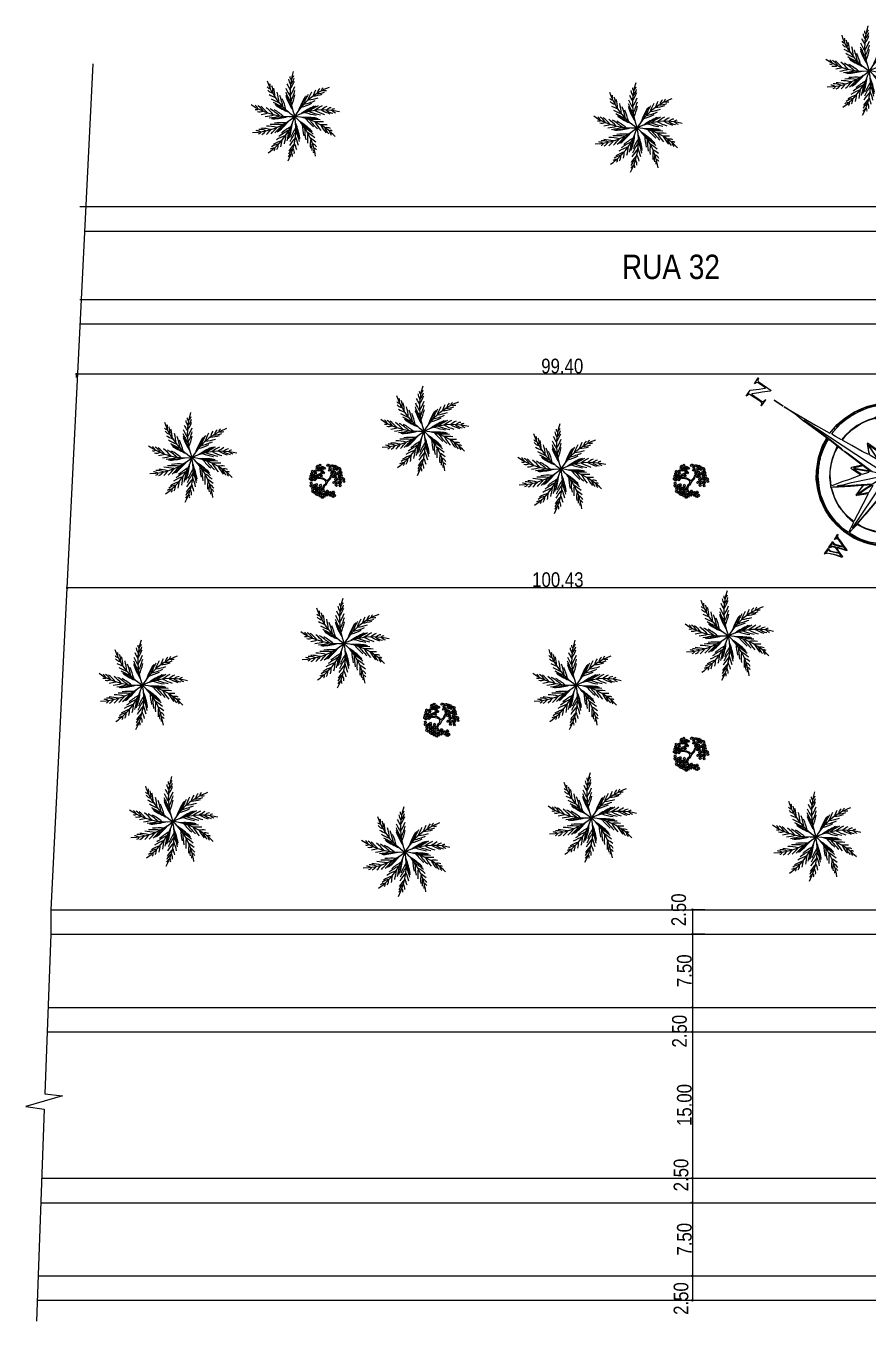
# Model space of a CAD drawing. Extents: x -109 to 1815, y -14679 to 345.
# Drawn here: x -46 to 40.1, y 212 to 344.7 of the extents above; entities that cross this region are included whole.
import ezdxf

# ---------------------------------------------------------------- set-up
doc = ezdxf.new("R2010")
doc.units = 0
doc.header["$MEASUREMENT"] = 0
doc.layers.get('0').update_dxf_attribs({"linetype": 'CONTINUOUS'})
doc.layers.get('DEFPOINTS').update_dxf_attribs({"linetype": 'CONTINUOUS'})
for name, color, linetype in [('7', 7, 'CONTINUOUS'), ('COTA', 1, 'CONTINUOUS'), ('TERRENO', 1, 'CONTINUOUS'), ('TREES', 3, 'CONTINUOUS')]:
    doc.layers.add(name, color=color, linetype=linetype)
doc.styles.add('SIMPLEX', font='techl___.ttf')
doc.dimstyles.new('Copy of 50model', dxfattribs={"dimtxt": 1.5, "dimasz": 0.4, "dimexe": 0.08, "dimexo": 0.2, "dimgap": 0.05, "dimtad": 1, "dimzin": 4, "dimdsep": 46, "dimtxsty": 'SIMPLEX', "dimblk1": 'DOTSMALL', "dimblk2": 'DOTSMALL', "dimsah": 1, "dimcen": 0.2, "dimadec": 0, "dimazin": 0, "dimtfac": 1, "dimtmove": 2, "dimatfit": 3, "dimldrblk": 'DOTSMALL', "dimfxl": 1, "dimtvp": 1, "dimtolj": 1, "dimtzin": 0, "dimlwd": -1, "dimarcsym": 0})

# ---------------------------------------------------------------- blocks, each defined once
blk = doc.blocks.new('_DOTSMALL')
at = {"color": 0, "linetype": 'ByBlock', "ltscale": 0.05, "const_width": 0.5}
blk.add_lwpolyline([(-0.0625, 0, 1), (0.0625, 0, 1)], format="xyb", close=True, dxfattribs=at)
blk = doc.blocks.new('*D115')
at = {"layer": 'COTA', "color": 0, "transparency": 16777216}
blk.add_line((58.6, 287.13), (-41.82, 287.13), dxfattribs=at)
at = {"layer": 'COTA', "color": 0, "lineweight": -2, "transparency": 16777216}
for p, q in [((-41.82, 286.95), (-41.82, 287.05)), ((58.6, 286.43), (58.6, 287.21))]:
    blk.add_line(p, q, dxfattribs=at)
at = {"layer": 'DEFPOINTS', "color": 0, "transparency": 16777216}
for p in [(-41.82, 287.15), (-41.82, 287.13), (58.6, 286.23)]:
    blk.add_point(p, dxfattribs=at)
at = {"layer": 'COTA', "color": 0, "transparency": 16777216, "xscale": 0.4, "yscale": 0.4, "zscale": 0.4, "rotation": 180}
blk.add_blockref('_DOTSMALL', (-41.82, 287.13), dxfattribs=at)
at = {"layer": 'COTA', "color": 0, "transparency": 16777216, "xscale": 0.4, "yscale": 0.4, "zscale": 0.4}
blk.add_blockref('_DOTSMALL', (58.6, 287.13), dxfattribs=at)
at = {"layer": 'COTA', "color": 0, "transparency": 16777216, "insert": (8.39, 287.96), "char_height": 1.5, "attachment_point": 5, "style": 'SIMPLEX'}
blk.add_mtext('\\A1;100.43', dxfattribs=at)
blk = doc.blocks.new('*D116')
at = {"layer": 'COTA', "color": 0, "lineweight": -2, "transparency": 16777216}
for p, q in [((-40.86, 308.67), (-40.86, 309.1)), ((58.55, 309.74), (58.55, 308.94))]:
    blk.add_line(p, q, dxfattribs=at)
at = {"layer": 'COTA', "color": 0, "transparency": 16777216}
blk.add_line((58.55, 309.02), (-40.86, 309.02), dxfattribs=at)
at = {"layer": 'DEFPOINTS', "color": 0, "transparency": 16777216}
for p in [(58.55, 309.94), (-40.86, 309.02), (-40.86, 308.47)]:
    blk.add_point(p, dxfattribs=at)
at = {"layer": 'COTA', "color": 0, "transparency": 16777216, "xscale": 0.4, "yscale": 0.4, "zscale": 0.4, "rotation": 180}
blk.add_blockref('_DOTSMALL', (-40.86, 309.02), dxfattribs=at)
at = {"layer": 'COTA', "color": 0, "transparency": 16777216, "xscale": 0.4, "yscale": 0.4, "zscale": 0.4}
blk.add_blockref('_DOTSMALL', (58.55, 309.02), dxfattribs=at)
at = {"layer": 'COTA', "color": 0, "transparency": 16777216, "insert": (8.84, 309.84), "char_height": 1.5, "attachment_point": 5, "style": 'SIMPLEX'}
blk.add_mtext('\\A1;99.40', dxfattribs=at)
blk = doc.blocks.new('L', base_point=(1.368, 0.591))
for p, q in [((1.275, 0.567), (1.306, 0.592)), ((1.288, 0.517), (1.275, 0.567)), ((1.281, 0.65), (1.312, 0.675)), ((1.294, 0.6), (1.281, 0.65)), ((1.317, 0.508), (1.288, 0.517)), ((1.322, 0.591), (1.294, 0.6)), ((1.306, 0.592), (1.336, 0.538)), ((1.312, 0.675), (1.342, 0.621)), ((1.336, 0.538), (1.317, 0.508)), ((1.342, 0.621), (1.322, 0.591)), ((1.337, 0.489), (1.356, 0.548)), ((1.376, 0.484), (1.337, 0.489)), ((1.356, 0.548), (1.391, 0.554)), ((1.404, 0.527), (1.376, 0.484)), ((1.391, 0.554), (1.404, 0.527))]:
    blk.add_line(p, q)
blk = doc.blocks.new('Arvore13')
for p, q in [((-0.8, 0.3), (-0.96, 0.41)), ((-0.8, 0.41), (-0.95, 0.5)), ((-0.36, 0.35), (-0.8, 0.41)), ((-0.37, 0.23), (-0.8, 0.3)), ((-0.13, 0.11), (-0.37, 0.23)), ((-0.07, 0.19), (-0.36, 0.35)), ((-0.07, -0.04), (-0.13, 0.11)), ((0.03, 0.07), (-0.07, 0.19)), ((0.03, 0.07), (0.32, 0.33)), ((0.12, -0.05), (0.28, 0.13)), ((0.28, 0.13), (0.42, 0.28)), ((0.32, 0.33), (0.41, 0.54)), ((0.41, 0.54), (0.48, 0.66)), ((0.42, 0.28), (0.5, 0.51)), ((0.48, 0.66), (0.57, 0.72)), ((0.5, 0.51), (0.63, 0.67)), ((0.57, 0.72), (0.61, 0.82)), ((0.63, 0.67), (0.78, 0.72)), ((-0.3, -0.39), (-0.42, -0.69)), ((-0.2, -0.45), (-0.31, -0.74)), ((-0.31, -0.74), (-0.24, -0.89)), ((-0.15, -0.3), (-0.3, -0.39)), ((-0.05, -0.38), (-0.2, -0.45)), ((-0.07, -0.04), (-0.15, -0.3)), ((0.12, -0.05), (-0.05, -0.38))]:
    blk.add_line(p, q)
at = {"xscale": 3.048, "yscale": 3.048, "zscale": 3.048}
for p, rotation in [((-0.72, 1.45), 295.0165150851705), ((-0.49, 1.26), 295.0165150851705), ((-0.25, 1.14), 295.0165150851705), ((0.17, 1.45), 190.1248425347958), ((0.58, 1.4), 190.1248425347958), ((0.85, 1.34), 190.1248425347958), ((1.21, 1.15), 190.1248425347958), ((-1.44, 0.37), 347.8021081598379), ((-1.3, 0.88), 347.8021081598379), ((-1.13, 0.41), 347.8021081598379), ((-0.93, 0.96), 295.0165150851705), ((-0.85, 0.46), 295.0165150851705), ((-0.35, 0.69), 295.0165150851705), ((0.35, 0.95), 190.1248425347958), ((0.68, 0.78), 190.1248425347958), ((0.76, 0.27), 190.1248425347958), ((0.8, -0.3), 190.1248425347958), ((1.12, 0.57), 190.1248425347958), ((1.2, -0.32), 190.1248425347958), ((1.25, 0.04), 190.1248425347958), ((1.32, 0.75), 190.1248425347958), ((1.58, 0.11), 190.1248425347958), ((-0.45, -1.4), 66.16076666471405), ((-0.1, -0.9), 66.16076666471405), ((-0.02, -1.19), 66.16076666471405), ((0.5, -1), 66.16076666471405), ((0.62, -1.32), 66.16076666471405)]:
    blk.add_blockref('L', p, dxfattribs=dict(at, rotation=rotation))
for p in [(-1.39, -0.31), (-1.23, -0.88), (-1.05, -0.53), (-0.87, -1.13), (-0.85, -0.45), (-0.67, -1.02), (-0.45, -1.04), (-0.44, -0.54)]:
    blk.add_blockref('L', p, dxfattribs=at)
blk = doc.blocks.new('Tree3')
at = {"layer": 'TREES'}
for centre, radius, start, end in [((-0.14, 4.05), 0.351, 173.7791, 233.0395), ((6.3, 2.5), 6.78, 161.8706, 201.5936), ((-0.84, 4.49), 0.808, 308.4321, 338.3515), ((3.63, 5.72), 6.78, 197.8706, 237.5936), ((-2.5, 3.2), 0.351, 209.7791, 269.0395), ((-2.1, 3.22), 0.835, 218.879, 257.5346), ((-3.32, 3.14), 0.808, 344.4321, 14.3515), ((-3.88, 2.55), 1.64, 353.4391, 21.0127), ((-6.27, 1.81), 4.26, 2.0526, 14.8318), ((6.38, 6.2), 8, 204.5673, 211.2107), ((6.38, 6.86), 8, 206.1883, 211.1386), ((0.2, 3.84), 0.835, 182.879, 221.5346), ((-4.01, 5.15), 4.26, 326.0526, 338.8318), ((-4.86, 4.91), 5.21, 327.5529, 339.111), ((-1.64, 4.35), 1.64, 317.4391, 345.0127), ((5.87, -3.4), 6.78, 110.1725, 149.8955), ((9.34, -0.75), 8, 154.4902, 159.4404), ((3.13, 2.23), 0.835, 131.1808, 169.8364), ((3.09, 2.63), 0.351, 122.081, 181.3414), ((3.01, 3.44), 0.808, 256.734, 286.6534), ((1.12, 9.3), 8, 242.1883, 247.1386), ((1.52, 8.77), 8, 240.5673, 247.2107), ((1.93, 8.31), 8, 238.9483, 247.3077), ((-6.82, 1.11), 5.21, 3.5529, 15.111), ((-8.1, -0.33), 7.02, 10.6755, 20.6307), ((-7.18, -0.77), 6.44, 13.0347, 23.4268), ((6.44, 5.59), 8, 202.9483, 211.3077), ((6.52, 5.17), 8, 201.6825, 211.4019), ((6.59, 4.87), 8, 200.5186, 211.4981), ((-6.75, 4.5), 7.02, 334.6755, 344.6307), ((-6.26, 3.6), 6.44, 337.0347, 347.4268), ((7.91, -2.15), 8, 148.8205, 159.8), ((8.1, -1.91), 8, 149.9844, 159.7037), ((-1.06, 7.14), 6.44, 285.3366, 295.7287), ((8.38, -1.6), 8, 151.2501, 159.6096), ((-0.65, 8.08), 7.02, 282.9774, 292.9325), ((8.82, -1.16), 8, 152.8691, 159.5126), ((0.84, 6.86), 5.21, 275.8548, 287.4128), ((1.56, 6.34), 4.26, 274.3545, 287.1337), ((2.39, 3.98), 1.64, 265.741, 293.3146), ((-0.55, 6.76), 6.78, 234.9681, 274.6912), ((-4.42, 5.14), 6.78, 270.9681, 310.6912), ((-3.92, 1.04), 0.351, 246.8767, 306.1371), ((-4.54, 0.5), 0.808, 21.5297, 51.4491), ((-3.62, 1.3), 0.835, 255.9765, 294.6321), ((-4.64, -0.31), 1.64, 30.5366, 58.1102), ((-6.1, -2.34), 4.26, 39.1502, 51.9294), ((-4.71, 8.1), 8, 279.2858, 284.2361), ((-4.08, 7.91), 8, 277.6648, 284.3082), ((-6.11, -3.23), 5.21, 40.6505, 52.2085), ((-6.51, 1.9), 6.78, 304.0339, 343.7569), ((-3.47, 7.79), 8, 276.0458, 284.4052), ((-6.27, -5.15), 7.02, 47.7731, 57.7282), ((-5.26, -4.94), 6.44, 50.1322, 60.5244), ((2.23, 8.02), 8, 237.6825, 247.4019), ((2.47, 7.81), 8, 236.5186, 247.4981), ((-6.65, -1.33), 6.78, 331.6319, 11.355), ((2.91, -6.12), 6.78, 75.6722, 115.3952), ((-0.78, -6.73), 6.78, 43.6319, 83.355), ((-4.59, -4.99), 6.78, 7.6319, 47.355), ((5.3, -6.25), 8, 114.3202, 125.2997), ((5.6, -6.16), 8, 115.4841, 125.2035), ((3.18, 6.49), 6.44, 250.8363, 261.2284), ((6, -6.06), 8, 116.7498, 125.1093), ((4.04, 7.03), 7.02, 248.4771, 258.4323), ((6.61, -5.96), 8, 118.3688, 125.0123), ((4.57, 5.18), 5.21, 241.3545, 252.9126), ((7.27, -5.91), 8, 119.9899, 124.9402), ((4.88, 4.34), 4.26, 239.8542, 252.6334), ((4.23, 1.93), 1.64, 231.2407, 258.8143), ((3.84, 0.06), 0.835, 96.6805, 135.3361), ((4.04, 0.41), 0.351, 87.5807, 146.8411), ((4.43, 1.14), 0.808, 222.2337, 252.1531), ((-3.56, -5.47), 4.26, 75.1502, 87.9294), ((-3.05, -6.2), 5.21, 76.6505, 88.2085), ((-2.04, -7.85), 7.02, 83.7731, 93.7282), ((-7.95, 4), 8, 313.6648, 320.3082), ((-3.06, 7.74), 8, 274.7801, 284.4994), ((-2.74, 7.72), 8, 273.6161, 284.5957), ((-1.35, -7.09), 6.44, 86.1322, 96.5244), ((-7.39, 4.26), 8, 312.0458, 320.4052), ((-7.02, 4.47), 8, 310.7801, 320.4994), ((-6.76, 4.63), 8, 309.6161, 320.5957), ((2.74, -6.68), 6.44, 119.198, 129.5901), ((-8.32, -0.09), 8, 343.8458, 353.5652), ((-8.19, 0.2), 8, 342.6819, 353.6614), ((5.52, -4.65), 6.44, 146.796, 157.1882), ((-7.35, -3.62), 8, 10.2799, 21.2595), ((-7.33, -3.93), 8, 11.4439, 21.1632), ((-3.82, -7.25), 8, 46.2799, 57.2595), ((1.17, -8.11), 8, 82.2799, 93.2595), ((-3.62, -7.49), 8, 47.4439, 57.1632), ((7.2, -0.52), 6.44, 182.796, 193.1882), ((-3.38, -7.83), 8, 48.7096, 57.069), ((8.03, -1.12), 7.02, 180.4368, 190.392), ((1.47, -8.19), 8, 83.4439, 93.1632), ((6.13, 3.81), 6.44, 218.796, 229.1882), ((1.87, -8.32), 8, 84.7096, 93.069), ((7.16, 3.82), 7.02, 216.4368, 226.392), ((2.44, -8.56), 8, 86.3286, 92.972), ((6.62, 1.96), 5.21, 209.3143, 220.8723), ((3.03, -8.86), 8, 87.9496, 92.8999), ((6.44, 1.09), 4.26, 207.814, 220.5932), ((4.61, -0.61), 1.64, 199.2004, 226.774), ((3.29, -1.99), 0.835, 64.6403, 103.2959), ((-3.97, -2.26), 0.808, 57.5297, 87.4491), ((-3.78, -1.46), 0.351, 282.8767, 342.1371), ((-3.57, -2.97), 1.64, 66.5366, 94.1102), ((-3.69, -1.07), 0.835, 291.9765, 330.6321), ((-8.57, 3.78), 8, 315.2858, 320.2361), ((0, -6.53), 4.26, 108.2159, 120.9952), ((0.83, -6.86), 5.21, 109.7162, 121.2743), ((2.57, -7.69), 7.02, 116.8388, 126.794), ((-9.24, -1.51), 8, 348.3516, 353.3019), ((-8.84, -0.98), 8, 346.7306, 353.374), ((-8.52, -0.46), 8, 345.1116, 353.471), ((3.91, -5.69), 5.21, 137.3143, 148.8723), ((5.84, -5.63), 7.02, 144.4368, 154.392), ((-7.38, -4.97), 8, 14.3286, 20.972), ((-7.33, -4.35), 8, 12.7096, 21.069), ((6.51, -2.31), 5.21, 173.3143, 184.8723), ((-3.05, -8.36), 8, 50.3286, 56.972), ((5.85, -2.9), 4.26, 171.814, 184.5932), ((-2.76, -8.95), 8, 51.9496, 56.8999), ((3.64, -1.79), 0.351, 55.5404, 114.8009), ((4.36, -1.39), 0.808, 190.1934, 220.1128), ((-2.09, -4.06), 0.808, 90.5954, 120.5148), ((-1.37, -4.44), 1.64, 99.6024, 127.176), ((-2.37, -3.29), 0.351, 315.9424, 15.2029), ((-2.51, -2.91), 0.835, 325.0423, 3.6979), ((0.03, -4.57), 0.808, 118.1934, 148.1128), ((0.84, -4.57), 1.64, 127.2004, 154.774), ((3.03, -5.78), 4.26, 135.814, 148.5932), ((-0.58, -4.02), 0.351, 343.5404, 42.8009), ((-0.87, -3.74), 0.835, 352.6403, 31.2959), ((-7.49, -5.62), 8, 15.9496, 20.8999), ((3.37, -3.2), 1.64, 163.2004, 190.774), ((1.49, -3.54), 0.835, 28.6403, 67.2959), ((2.71, -3.68), 0.808, 154.1934, 184.1128), ((1.89, -3.59), 0.351, 19.5404, 78.8009)]:
    blk.add_arc(centre, radius, start, end, dxfattribs=at)
blk = doc.blocks.new('norte15')
at = {"layer": '7', "linetype": 'Continuous'}
for points in [[(-0.71, 48.99), (-3.25, 49.16), (-2.49, 49.32), (-2.08, 49.77), (-2.13, 54.73), (-3.25, 55.26), (-0.76, 55.19), (1.22, 52.82), (2.03, 51.93), (2.62, 51.25), (2.79, 51.68), (2.79, 54.35), (2.64, 54.78), (1.8, 55.13), (4.22, 55.24), (4.22, 55.06), (3.45, 54.91), (3.17, 54.6), (3.07, 49.19), (2.72, 49.34), (0.89, 51.5), (0.08, 52.31), (-1.45, 54.04), (-1.7, 54.04), (-1.75, 49.52), (-1.09, 49.19), (-0.51, 49.09), (-0.71, 48.99)], [(0.78, 42.85), (0.83, 46.58), (0.78, 42.85)], [(0.07, -24.21), (-2.98, -23.95), (-7.17, -22.86), (-8.95, -22.1), (-9.25, -22.05), (-11.49, -20.91), (-14.03, -19.25), (-16.24, -17.35), (-18.15, -15.31), (-19.87, -12.95), (-21.42, -10.21), (-22.44, -7.72), (-22.95, -6.14), (-23.46, -3.65), (-23.71, -1.75), (-23.71, 1.99), (-23.2, 5.42), (-22.69, 7.27), (-22.31, 8.34), (-21.93, 9.43), (-21.55, 10.12), (-20.99, 11.47), (-18.96, 14.69), (-16.67, 17.31), (-13.88, 19.72), (-11.51, 21.25), (-7.3, 23.18), (-3.1, 24.2), (-0.31, 24.45), (-0.16, 24.55), (0.3, 32.61), (0.35, 34.39), (0.73, 38.07), (0.83, 42.39), (1.37, 30.07), (1.85, 24.45), (5.66, 23.94), (8.91, 23.05), (12.34, 21.53), (14.81, 19.98), (16.59, 18.61), (18.32, 17.06), (18.11, 16.95), (17.43, 17.72), (16.46, 18.48), (15.83, 18.99), (15.65, 18.96), (16.84, 17.84), (18.54, 16.29), (18.49, 16.85), (19.43, 15.84), (20.2, 14.82), (20.88, 13.93), (21.11, 13.8), (21.21, 13.42), (21.57, 12.99), (22.33, 11.52), (22.59, 11.14), (23.35, 9.61), (23.86, 8.47), (24.74, 5.04), (25.13, 3.34), (25.33, 0.16), (25.13, -3.02), (24.62, -5.81), (24.24, -6.96), (23.73, -8.43), (22.59, -11.15), (20.7, -14.07), (20.12, -14.91), (18.01, -17.25), (16.39, -18.64), (15.78, -19.18), (13.74, -20.57), (12.78, -21.08), (11.96, -21.54), (11.51, -21.72), (11, -22.05), (9.42, -22.68), (6.63, -23.5), (3.58, -24.08), (0.07, -24.21)], [(0.53, 0.85), (-0.46, 3.21), (-0.92, 4.15), (-1.3, 5.17), (-0.66, 15.84), (-0.69, 16.98), (-1.22, 9.31), (-1.32, 9.23), (-3.99, 11.87), (-4.25, 11.9), (-4.3, 7.88), (-4.5, 7.88), (-8.06, 10.45), (-9.63, 11.75), (-12.38, 13.63), (-12.91, 14.06), (-12.91, 14.31), (-10.35, 16.4), (-9.84, 16.75), (-9.38, 16.95), (-9.07, 17.16), (-6.46, 18.35), (-5.26, 18.81), (-2.77, 19.44), (-0.56, 19.57), (-0.54, 18.84), (-0.69, 17.23), (-0.46, 18.25), (-0.03, 23.15), (0.53, 34.21), (0.71, 34.21), (0.61, 7.96), (0.73, 1.86), (0.53, 0.85)], [(-23.56, 0.59), (-23.28, 4.1), (-22.26, 8.16), (-21.63, 9.56), (-20.61, 11.72), (-18.17, 15.4), (-17.49, 16.17), (-16.21, 17.49), (-14.69, 18.84), (-12.68, 20.33), (-11.67, 20.89), (-11.03, 21.27), (-9.96, 21.78), (-9.58, 21.99), (-9.13, 22.16), (-7.8, 22.75), (-6.84, 23.05), (-6.28, 23.26), (-3.54, 23.89), (-1.5, 24.15), (-0.23, 24.12), (-0.31, 24.02), (-4.17, 23.51), (-7.68, 22.49), (-10.73, 21.1), (-12.89, 19.83), (-15.61, 17.69), (-18.1, 15.05), (-20.15, 12.03), (-21.5, 9.36), (-21.81, 8.42), (-22.26, 7.2), (-22.95, 4.4), (-23.36, 0.64), (-23.56, 0.59)], [(-23.05, 0.54), (-23.02, 2.83), (-22.64, 4.73), (-22.52, 5.67), (-21.5, 8.85), (-20.61, 10.7), (-19.98, 11.98), (-17.56, 15.4), (-15.96, 17.11), (-12.81, 19.7), (-9.76, 21.4), (-8.82, 21.78), (-8.24, 22.11), (-7.22, 22.42), (-6.79, 22.62), (-3.99, 23.31), (-1.45, 23.69), (-0.26, 23.66), (-0.21, 22.52), (-0.46, 19.98), (-4.81, 19.11), (-6.41, 18.61), (-8.19, 17.84), (-10.78, 16.32), (-13.06, 14.41), (-13.39, 14.31), (-13.42, 14.13), (-14.64, 12.66), (-16.21, 10.5), (-17.61, 7.96), (-17.99, 6.82), (-18.5, 5.11), (-18.83, 4.02), (-19.29, 1.02), (-23.05, 0.54)], [(23.83, 0.31), (20.91, 0.64), (20.68, 1.23), (20.55, 3.01), (19.54, 6.94), (18.27, 9.61), (17.2, 11.34), (15.83, 13.12), (15.11, 13.8), (15.06, 14.19), (14.43, 14.49), (14.12, 14.85), (12.9, 15.76), (11.25, 16.95), (9.09, 18.1), (6.3, 19.11), (4.09, 19.62), (2.13, 19.9), (1.88, 22.19), (1.93, 23.74), (2.94, 23.76), (6.55, 23.13), (8.71, 22.49), (9.47, 22.16), (10.36, 21.78), (13.03, 20.39), (15.83, 18.56), (17.35, 17.26), (18.57, 16.01), (19.87, 14.44), (21.57, 11.85), (22.92, 9.18), (23.3, 8.04), (23.68, 7.07), (24.06, 5.5), (24.44, 3.72), (24.57, 0.59), (24.47, 0.31), (23.83, 0.31)], [(3.71, 23.89), (3.96, 23.92), (4.14, 23.89), (3.71, 23.89)], [(6.3, 23.38), (4.65, 23.79), (5.03, 23.82), (6.68, 23.43), (6.3, 23.38)], [(11.2, 21.6), (9.93, 22.24), (6.93, 23.28), (7.26, 23.31), (9.8, 22.49), (11.51, 21.71), (11.2, 21.6)], [(5.87, 7.71), (5.99, 11.9), (5.66, 11.82), (3.2, 9.46), (2.92, 9.43), (2.64, 11.85), (2.38, 15.84), (2.13, 19.39), (2.23, 19.57), (4.21, 19.44), (5.99, 18.99), (7.19, 18.68), (7.95, 18.35), (10.19, 17.41), (11.51, 16.62), (12.22, 16.14), (13.29, 15.35), (14.56, 14.21), (14.58, 13.88), (12.47, 12.2), (8.91, 9.79), (6.81, 8.19), (6.25, 7.81), (5.87, 7.71)], [(11.76, 21.35), (11.51, 21.48), (11.76, 21.6), (11.96, 21.4), (11.76, 21.35)], [(12.27, 21.1), (12.01, 21.25), (12.27, 21.35), (12.47, 21.2), (12.27, 21.1)], [(13.16, 20.59), (13.01, 20.66), (13.03, 20.87), (13.29, 20.74), (13.16, 20.59)], [(14.25, 19.95), (13.36, 20.51), (13.62, 20.59), (14.33, 20.11), (14.25, 19.95)], [(15.06, 19.32), (14.38, 19.85), (14.56, 19.95), (15.32, 19.42), (15.06, 19.32)], [(-18.98, 1.05), (-18.71, 3.97), (-18.58, 4.1), (-18.25, 5.75), (-17.05, 8.72), (-15.78, 10.88), (-14, 13.24), (-13.45, 13.78), (-13.27, 13.78), (-12.94, 13.47), (-11.9, 11.98), (-9.48, 8.67), (-7.02, 5.5), (-7.04, 5.27), (-11.03, 5.42), (-11.03, 5.11), (-10.85, 5.06), (-8.24, 2.27), (-8.31, 2.17), (-16.24, 1.4), (-18.98, 1.05)], [(2.1, 0.29), (2.13, 0.46), (2.61, 0.77), (3.88, 1.28), (5.03, 1.71), (5.87, 2.17), (8.79, 1.91), (10.11, 1.71), (12.9, 1.4), (15.19, 1.07), (17.6, 0.82), (18.49, 0.87), (13.54, 1.53), (9.91, 1.94), (9.88, 2.12), (11.66, 3.89), (12.93, 4.99), (12.98, 5.17), (8.51, 5.17), (8.48, 5.37), (9.63, 6.69), (12.07, 9.94), (12.5, 10.45), (13.51, 11.72), (14.45, 13.12), (14.78, 13.63), (15.06, 13.65), (15.65, 13.09), (17.12, 11.21), (18.72, 8.42), (19.41, 6.69), (19.92, 5.11), (20.37, 3.08), (20.5, 0.92), (20.4, 0.77), (18.88, 0.74), (20.65, 0.44), (5.53, 0.31), (3.88, 0.39), (2.1, 0.29)], [(19.76, 14.87), (19.51, 15.15), (19.59, 15.25), (19.84, 15.13), (19.87, 14.9), (19.76, 14.87)], [(21.29, 12.64), (20.88, 13.37), (21.14, 13.3), (21.44, 12.66), (21.29, 12.64)], [(-0.44, 0.77), (-4.76, 2.73), (-8.16, 7.27), (-10.75, 10.63), (-11.9, 12.36), (-11.69, 12.36), (-10.45, 11.01), (-8.24, 9), (-3.87, 4.58), (-2.01, 2.85), (0.02, 0.87), (-0.05, 0.77), (-0.44, 0.77)], [(-2.21, 6.13), (-3.03, 6.77), (-4.02, 7.58), (-4.04, 10.96), (-3.74, 10.78), (-1.93, 6.39), (-1.96, 6.11), (-2.21, 6.13)], [(-1.58, 5.8), (-2.11, 7.07), (-3.46, 10.32), (-3.66, 11.14), (-3.41, 11.06), (-1.27, 8.93), (-1.35, 6.31), (-1.43, 5.93), (-1.58, 5.8)], [(1.29, 0.79), (1.37, 1.23), (2, 2.57), (2.13, 3.08), (2.33, 3.34), (2.89, 4.86), (3.1, 5.17), (3.15, 5.37), (8.15, 8.95), (8.46, 9.28), (11.2, 11.11), (12.78, 12.25), (13.03, 12.23), (10.36, 9.71), (8.43, 7.71), (3.22, 2.62), (1.88, 1.18), (1.29, 0.79)], [(3.12, 6.05), (3.02, 8.93), (3.86, 9.87), (5.15, 11.09), (5.41, 11.09), (4.37, 8.6), (3.32, 6.11), (3.12, 6.05)], [(3.5, 5.93), (3.53, 6.26), (5.05, 9.74), (5.61, 11.09), (5.79, 11.14), (5.64, 7.45), (3.71, 5.98), (3.5, 5.93)], [(22.31, 10.83), (22.08, 11.26), (22.1, 11.52), (22.41, 11.09), (22.41, 10.83), (22.31, 10.83)], [(22.89, 9.71), (22.76, 10.07), (22.94, 10.07), (22.89, 9.71)], [(23.4, 8.49), (23.27, 8.75), (23.4, 8.9), (23.45, 8.67), (23.4, 8.49)], [(-5.31, 2.98), (-7.86, 4.12), (-10.35, 5.04), (-10.35, 5.24), (-8.49, 5.22), (-6.71, 5.01), (-5.26, 3.21), (-5.31, 2.98)], [(-7.86, 2.22), (-9.33, 3.69), (-10.22, 4.68), (-9.76, 4.71), (-9.07, 4.38), (-8.11, 4.07), (-6.41, 3.31), (-5.44, 2.85), (-5.01, 2.57), (-5.14, 2.42), (-7.86, 2.22)], [(6.63, 2.7), (6.96, 3.46), (8.18, 4.86), (9.93, 4.96), (11.63, 4.81), (11.51, 4.63), (6.63, 2.7)], [(8.84, 2.04), (6.81, 2.29), (6.88, 2.55), (7.69, 2.93), (8.71, 3.31), (11.46, 4.38), (12.09, 4.61), (11.99, 4.35), (9.5, 2.07), (8.84, 2.04)], [(23.7, 7.33), (23.47, 8.29), (23.55, 8.34), (23.91, 7.38), (23.7, 7.33)], [(24.16, 5.88), (23.96, 6.77), (24.16, 6.74), (24.31, 5.93), (24.16, 5.88)], [(24.59, 4), (24.34, 5.37), (24.54, 5.37), (24.69, 4.61), (24.64, 4.07), (24.59, 4)], [(-31.37, -2.3), (-31.98, -0.06), (-32.82, 2.25), (-32.64, 2.3), (-32.03, 0.7), (-31.4, -1.56), (-31.25, -1.81), (-30.89, -1.18), (-30.89, -0.7), (-31.91, 2.3), (-31.98, 3.06), (-32.14, 3.17), (-32.97, 3.11), (-32.97, 2.61), (-33.41, 3.17), (-33.66, 3.19), (-33.66, 3.37), (-31.5, 3.37), (-31.73, 2.81), (-31.65, 2.1), (-30.71, -0.19), (-30.46, -0.11), (-29.82, 1.34), (-30.13, 2.3), (-30.46, 2.73), (-31.12, 3.19), (-31.17, 3.37), (-28.63, 3.37), (-28.93, 2.81), (-28.86, 1.92), (-28.12, -0.19), (-27.84, -0.11), (-27.03, 1.97), (-26.95, 2.61), (-27.69, 3.32), (-25.66, 3.37), (-25.66, 3.19), (-26.29, 2.91), (-26.83, 2.05), (-27.21, 0.83), (-27.84, -0.62), (-28.3, -1.99), (-28.63, -2.37), (-28.86, -1.36), (-29.06, -0.98), (-29.44, 0.52), (-29.57, 0.78), (-29.77, 0.8), (-30.38, -0.32), (-31.17, -2.3), (-31.37, -2.3)], [(-28.63, -1.61), (-28.86, -0.92), (-29.24, 0.45), (-30, 2.35), (-30.36, 2.86), (-30.41, 3.19), (-29.21, 3.11), (-29.24, 2.23), (-28.93, 1.41), (-28.68, 0.65), (-28.17, -0.57), (-28.17, -1.05), (-28.45, -1.64), (-28.63, -1.61)], [(-26.8, 2.78), (-26.93, 3.06), (-26.42, 3.01), (-26.6, 2.78), (-26.8, 2.78)], [(-19.92, -12.44), (-20.92, -10.72), (-22.26, -7.67), (-22.64, -6.27), (-23.28, -3.6), (-23.53, -1.31), (-23.56, 0.16), (-23.3, 0.16), (-23.28, -1.36), (-22.82, -4.41), (-22.14, -7.34), (-21.81, -7.97), (-21.68, -8.56), (-20.66, -10.59), (-20.03, -11.78), (-19.77, -12.42), (-19.92, -12.44)], [(-0.87, -23.5), (-3.23, -23.24), (-7.09, -22.23), (-8.44, -21.72), (-12.12, -19.81), (-14.72, -17.81), (-16.7, -16), (-18.4, -13.94), (-18.93, -13.26), (-20.23, -11.22), (-21.12, -9.19), (-22.01, -7.08), (-22.69, -4.36), (-23.02, -2.33), (-23.08, 0.16), (-22.03, 0.13), (-20.26, -0.2), (-19.24, -0.4), (-18.88, -3.47), (-17.99, -6.57), (-16.6, -9.75), (-15, -12.04), (-13.55, -13.69), (-13.39, -14.04), (-13.06, -14.12), (-10.98, -15.87), (-8.36, -17.47), (-7.09, -18.03), (-4.93, -18.87), (-2.77, -19.38), (0.02, -19.69), (0.3, -21.06), (0.4, -23.5), (-0.87, -23.5)], [(-5.06, -1.9), (-10.9, -1.26), (-20.94, 0.08), (-20.94, 0.29), (-17.84, 0.26), (-6.15, 0.13), (-3.48, 0.19), (0.02, -0.02), (-0.18, -0.2), (-4.5, -1.9), (-5.06, -1.9)], [(0.83, -23.5), (1.11, -20.04), (1.29, -19.74), (3.88, -19.51), (6.63, -18.87), (7.14, -18.67), (8.2, -18.29), (10.44, -17.27), (12.47, -16), (14.76, -14.1), (15.04, -14.02), (15.09, -13.69), (16.61, -12.04), (18.52, -9.11), (20.04, -5.25), (20.43, -3.27), (20.55, -3.09), (20.81, -0.48), (24.54, 0.01), (24.44, -3.27), (23.93, -6.01), (22.92, -8.94), (22.41, -10), (22.03, -10.77), (21.14, -12.42), (19.15, -15.16), (17.2, -17.2), (13.44, -20.04), (9.93, -21.79), (8.53, -22.3), (4.21, -23.37), (0.83, -23.5)], [(3.63, -23.88), (3.32, -23.73), (6.68, -23.07), (7.26, -22.86), (8.33, -22.56), (9.22, -22.23), (9.85, -22.05), (12.14, -20.96), (12.78, -20.57), (15.06, -19.08), (16.08, -18.31), (17.05, -17.53), (18.82, -15.7), (19.49, -15.04), (19.54, -14.83), (19.99, -14.4), (20.96, -12.93), (22.03, -11.35), (22.84, -9.62), (23.22, -8.61), (23.47, -7.84), (23.8, -7.08), (23.98, -6.19), (24.11, -6.07), (24.62, -3.47), (24.92, 0.03), (25.1, 0.03), (24.95, -2.97), (24.62, -4.87), (23.8, -7.67), (23.35, -8.86), (23.17, -9.5), (22.15, -11.53), (21.82, -11.91), (21.19, -13.13), (20.37, -14.32), (19.31, -15.54), (17.12, -17.83), (14.38, -19.94), (12.98, -20.83), (10.31, -22.1), (7.44, -23.12), (3.63, -23.88)], [(24.85, 1.74), (24.72, 3.84), (24.95, 3.13), (25, 1.86), (24.85, 1.74)], [(24.92, 0.34), (24.97, 1.48), (25.08, 0.41), (24.92, 0.34)], [(33.97, -2.11), (28.73, -1.96), (28.71, -1.75), (29.34, -1.65), (29.47, -1.5), (29.55, 2.67), (29.27, 3.02), (28.71, 3.05), (28.76, 3.28), (33.92, 3.2), (33.99, 3.1), (33.79, 1.58), (33.59, 1.58), (33.49, 1.91), (33.03, 2.49), (32.01, 3.02), (30.92, 3.05), (30.82, 0.81), (30.97, 0.69), (31.81, 1.04), (32.01, 1.37), (32.19, 1.4), (32.14, -0.23), (31.94, -0.18), (31.68, 0.15), (31.25, 0.41), (30.87, 0.43), (30.82, -1.75), (32.52, -1.78), (33.21, -1.4), (33.72, -0.71), (34.07, 0), (34.3, 0.05), (34.33, -1.7), (34.22, -2.11), (33.97, -2.11)], [(29.85, -1.78), (29.8, 2.97), (30.49, 3.05), (30.41, -1.73), (29.85, -1.78)], [(33.46, 2.31), (32.9, 2.92), (32.95, 3.02), (33.54, 3.02), (33.56, 2.34), (33.46, 2.31)], [(-13.45, -13.46), (-15.17, -11.53), (-16.21, -9.95), (-17.23, -8.05), (-17.82, -6.65), (-18.71, -3.6), (-18.96, -1.7), (-18.98, -0.35), (-15.43, -0.76), (-14.28, -0.96), (-12.63, -1.21), (-8.69, -1.64), (-8.54, -1.75), (-8.54, -1.95), (-11.26, -4.62), (-11.34, -4.87), (-7.09, -4.87), (-9.35, -8.1), (-12.66, -12.67), (-13.17, -13.43), (-13.45, -13.46)], [(-10.98, -11.86), (-10.96, -11.66), (-9.43, -10.21), (-8.26, -8.99), (-7.14, -7.92), (-6.48, -7.21), (-5.42, -6.19), (-3.08, -3.86), (-1.48, -2.38), (-0.89, -1.75), (-0.46, -1.36), (0.07, -0.7), (0.33, -0.68), (0.05, -1.57), (-0.46, -2.76), (-1.35, -4.62), (-1.48, -5.13), (-5.01, -7.69), (-7.98, -9.72), (-10.73, -11.76), (-10.98, -11.86)], [(-10.65, -4.49), (-10.62, -4.24), (-8.67, -2.33), (-8.19, -1.87), (-5.9, -2.03), (-5.39, -2.18), (-9.25, -3.93), (-10.65, -4.49)], [(-10.14, -4.67), (-10.09, -4.44), (-9.25, -4.13), (-9.07, -3.93), (-7.42, -3.37), (-6.53, -2.91), (-5.19, -2.46), (-5.29, -2.76), (-6.66, -4.49), (-10.14, -4.67)], [(0.78, -20.75), (0.83, -0.98), (1.09, -1.03), (1.57, -2), (1.95, -3.14), (2.87, -4.8), (2.97, -4.87), (2.59, -8.56), (1.95, -12.29), (1.44, -16.43), (1.06, -19.41), (0.78, -20.75)], [(13.16, -11.94), (10.87, -9.65), (9.75, -8.61), (8.94, -7.72), (8.48, -7.34), (7.85, -6.57), (6.98, -5.76), (6.12, -4.82), (5.1, -3.78), (2.74, -1.59), (1.95, -0.55), (2.18, -0.5), (3.45, -1.01), (6.12, -2.15), (11.53, -9.37), (13.31, -11.91), (13.16, -11.94)], [(10.11, -4.82), (8.15, -4.69), (6.7, -2.71), (6.68, -2.51), (7.44, -2.66), (8.97, -3.37), (10.44, -3.93), (11.07, -4.26), (12.09, -4.72), (12.01, -4.82), (10.11, -4.82)], [(11.96, -4.44), (6.98, -2.33), (6.93, -2.13), (8.58, -1.9), (9.73, -1.92), (11.38, -3.63), (12.09, -4.34), (11.96, -4.44)], [(14.81, -13.59), (14.3, -13.05), (12.68, -10.59), (12.29, -10.26), (10.34, -7.54), (8.48, -5.18), (8.46, -4.92), (12.73, -5.02), (12.78, -4.92), (10.01, -2), (9.98, -1.75), (14.63, -1.21), (15.78, -1.01), (18.82, -0.7), (20.48, -0.5), (20.37, -2.97), (19.61, -6.14), (18.9, -7.97), (17.12, -11.1), (16.23, -12.16), (15.01, -13.59), (14.81, -13.59)], [(33.21, -1.83), (33.23, -1.63), (33.82, -0.86), (34.05, -0.84), (33.97, -1.78), (33.21, -1.83)], [(-0.74, -19.43), (-0.99, -19.41), (-1.15, -19.15), (-1.25, -19.3), (-2.26, -19.25), (-5.06, -18.62), (-8.82, -17.02), (-9.89, -16.36), (-12.12, -14.81), (-12.89, -14.07), (-12.91, -13.69), (-8.06, -10), (-5.31, -8.12), (-4.76, -7.64), (-4.55, -7.49), (-4.25, -7.51), (-4.25, -11.48), (-3.92, -11.38), (-1.71, -9.04), (-1.2, -8.73), (-0.54, -14.53), (-0.03, -19.36), (-0.74, -19.43)], [(-4.04, -10.59), (-3.97, -7.16), (-2.52, -6.17), (-2.21, -5.91), (-1.96, -5.89), (-2.11, -6.45), (-3.76, -10.39), (-4.04, -10.59)], [(-3.54, -10.59), (-3.46, -9.95), (-2.06, -6.9), (-1.71, -5.99), (-1.5, -5.99), (-1.22, -8.43), (-2.44, -9.57), (-2.95, -10.21), (-3.54, -10.59)], [(1.8, -19.51), (1.29, -19.48), (1.7, -15.85), (2, -14.02), (2.13, -12.11), (2.26, -11.91), (2.38, -10.13), (2.64, -8.86), (2.94, -8.84), (4.01, -9.98), (5.41, -11.38), (5.79, -11.55), (5.89, -11.4), (5.79, -7.46), (6.12, -7.49), (8.2, -9.04), (10.62, -10.87), (11.84, -11.71), (14.63, -13.66), (14.66, -13.94), (12.8, -15.54), (11.35, -16.56), (8.46, -18.03), (7.06, -18.54), (3.76, -19.3), (1.8, -19.51)], [(5.1, -10.77), (2.84, -8.43), (2.89, -6.65), (3.12, -5.76), (3.6, -6.57), (4.49, -8.81), (5.18, -10.33), (5.26, -10.77), (5.1, -10.77)], [(5.53, -10.49), (5.18, -9.95), (4.49, -8.23), (4.16, -7.59), (3.78, -6.52), (3.45, -5.68), (3.71, -5.71), (5.56, -7.16), (5.64, -10.46), (5.53, -10.49)], [(-18.53, -14.48), (-19.19, -13.64), (-19.77, -12.75), (-19.72, -12.55), (-18.45, -14.2), (-18.53, -14.48)], [(-17.89, -15.24), (-18.1, -14.96), (-17.97, -14.86), (-17.71, -15.11), (-17.89, -15.24)], [(-16.75, -16.51), (-17.71, -15.49), (-17.46, -15.39), (-16.7, -16.28), (-16.75, -16.51)], [(-15.43, -17.78), (-16.49, -16.76), (-16.32, -16.71), (-15.3, -17.68), (-15.43, -17.78)], [(-13.52, -19.3), (-13.7, -19.15), (-13.37, -19.23), (-13.52, -19.3)], [(-12.51, -20.07), (-13.19, -19.56), (-13.06, -19.43), (-12.3, -19.89), (-12.38, -20.07), (-12.51, -20.07)], [(-11.87, -20.45), (-12.25, -20.19), (-12.05, -20.07), (-11.62, -20.27), (-11.82, -20.5), (-11.87, -20.45)], [(-4.04, -23.5), (-7.8, -22.43), (-9.07, -21.92), (-11.62, -20.57), (-11.36, -20.45), (-9.07, -21.67), (-7.6, -22.23), (-5.7, -22.86), (-3.36, -23.45), (-4.04, -23.5)], [(-2.77, -23.7), (-3.23, -23.67), (-3.23, -23.47), (-2.65, -23.47), (-2.77, -23.7)], [(0.07, -24.01), (-2.39, -23.8), (-2.39, -23.6), (0.4, -23.8), (0.33, -24.01), (0.07, -24.01)], [(0.83, -24.06), (0.83, -23.8), (3.2, -23.75), (2.94, -23.88), (0.83, -24.06)], [(-1.82, -32.77), (-1.9, -30.4), (-1.24, -31.72), (-0.43, -32.38), (0.59, -32.38), (1.1, -32.13), (1.12, -31.09), (0.59, -30.61), (-0.17, -30.3), (-0.93, -29.97), (-1.39, -29.79), (-1.87, -29.18), (-1.87, -28.24), (-1.34, -27.53), (-0.68, -27.18), (-0.17, -27.13), (0.51, -27.3), (1.1, -27.3), (1.66, -26.59), (1.45, -29.01), (0.89, -27.79), (0.26, -27.38), (-0.55, -27.3), (-0.93, -27.43), (-1.16, -27.73), (-1.16, -28.24), (-0.53, -28.8), (1.02, -29.54), (1.48, -29.97), (1.76, -30.58), (1.76, -31.09), (1.5, -31.85), (0.95, -32.44), (0.59, -32.59), (-0.5, -32.51), (-1.39, -32.38), (-1.7, -32.77), (-1.82, -32.77)], [(1.28, -30.99), (0.97, -30.68), (0.08, -30.17), (-1.44, -29.54), (-1.67, -29.26), (-1.65, -28.4), (-1.42, -28.42), (-0.98, -29.01), (-0.37, -29.28), (0.34, -29.59), (1.1, -30.12), (1.35, -30.48), (1.43, -30.96), (1.28, -30.99)], [(1.23, -28.04), (1, -27.53), (1.35, -27.43), (1.43, -27.91), (1.28, -28.12), (1.23, -28.04)], [(-1.52, -32.13), (-1.57, -31.85), (-1.19, -32), (-1.52, -32.13)]]:
    blk.add_lwpolyline(points, dxfattribs=at)
blk = doc.blocks.new('*D127')
at = {"layer": 'COTA', "color": 0, "lineweight": -2, "transparency": 16777216}
for p, q in [((23.42, 254.17), (22.07, 254.17)), ((23.42, 251.67), (22.07, 251.67))]:
    blk.add_line(p, q, dxfattribs=at)
at = {"layer": 'COTA', "color": 0, "transparency": 16777216}
blk.add_line((22.15, 254.17), (22.15, 251.67), dxfattribs=at)
at = {"layer": 'DEFPOINTS', "color": 0, "transparency": 16777216}
for p in [(23.62, 254.17), (22.15, 251.67), (23.62, 251.67)]:
    blk.add_point(p, dxfattribs=at)
at = {"layer": 'COTA', "color": 0, "transparency": 16777216, "xscale": 0.4, "yscale": 0.4, "zscale": 0.4}
for p, rotation in [((22.15, 254.17), 90), ((22.15, 251.67), 270)]:
    blk.add_blockref('_DOTSMALL', p, dxfattribs=dict(at, rotation=rotation))
at = {"layer": 'COTA', "color": 0, "transparency": 16777216, "insert": (20.76, 254.16), "char_height": 1.5, "attachment_point": 5, "rotation": 90, "style": 'SIMPLEX'}
blk.add_mtext('\\A1;2.50', dxfattribs=at)
blk = doc.blocks.new('*D128')
at = {"layer": 'COTA', "color": 0, "lineweight": -2, "transparency": 16777216}
for p, q in [((23.42, 251.67), (22.07, 251.67)), ((21.95, 244.17), (22.07, 244.17))]:
    blk.add_line(p, q, dxfattribs=at)
at = {"layer": 'COTA', "color": 0, "transparency": 16777216}
blk.add_line((22.15, 251.67), (22.15, 244.17), dxfattribs=at)
at = {"layer": 'DEFPOINTS', "color": 0, "transparency": 16777216}
for p in [(23.62, 251.67), (22.15, 244.17), (22.15, 244.17)]:
    blk.add_point(p, dxfattribs=at)
at = {"layer": 'COTA', "color": 0, "transparency": 16777216, "xscale": 0.4, "yscale": 0.4, "zscale": 0.4}
for p, rotation in [((22.15, 251.67), 90), ((22.15, 244.17), 270)]:
    blk.add_blockref('_DOTSMALL', p, dxfattribs=dict(at, rotation=rotation))
at = {"layer": 'COTA', "color": 0, "transparency": 16777216, "insert": (21.34, 247.92), "char_height": 1.5, "attachment_point": 5, "rotation": 90, "style": 'SIMPLEX'}
blk.add_mtext('\\A1;7.50', dxfattribs=at)
blk = doc.blocks.new('*D129')
at = {"layer": 'COTA', "color": 0, "lineweight": -2, "transparency": 16777216}
for p, q in [((21.95, 244.17), (22.07, 244.17)), ((21.95, 241.67), (22.07, 241.67))]:
    blk.add_line(p, q, dxfattribs=at)
at = {"layer": 'COTA', "color": 0, "transparency": 16777216}
blk.add_line((22.15, 244.17), (22.15, 241.67), dxfattribs=at)
at = {"layer": 'DEFPOINTS', "color": 0, "transparency": 16777216}
for p in [(22.15, 244.17), (22.15, 241.67), (22.15, 241.67)]:
    blk.add_point(p, dxfattribs=at)
at = {"layer": 'COTA', "color": 0, "transparency": 16777216, "xscale": 0.4, "yscale": 0.4, "zscale": 0.4}
for p, rotation in [((22.15, 244.17), 90), ((22.15, 241.67), 270)]:
    blk.add_blockref('_DOTSMALL', p, dxfattribs=dict(at, rotation=rotation))
at = {"layer": 'COTA', "color": 0, "transparency": 16777216, "insert": (20.84, 241.73), "char_height": 1.5, "attachment_point": 5, "rotation": 90, "style": 'SIMPLEX'}
blk.add_mtext('\\A1;2.50', dxfattribs=at)
blk = doc.blocks.new('*D130')
at = {"layer": 'COTA', "color": 0, "lineweight": -2, "transparency": 16777216}
for p, q in [((21.95, 241.67), (22.07, 241.67)), ((21.95, 226.67), (22.07, 226.67))]:
    blk.add_line(p, q, dxfattribs=at)
at = {"layer": 'COTA', "color": 0, "transparency": 16777216}
blk.add_line((22.15, 241.67), (22.15, 226.67), dxfattribs=at)
at = {"layer": 'DEFPOINTS', "color": 0, "transparency": 16777216}
for p in [(22.15, 241.67), (22.15, 226.67), (22.15, 226.67)]:
    blk.add_point(p, dxfattribs=at)
at = {"layer": 'COTA', "color": 0, "transparency": 16777216, "xscale": 0.4, "yscale": 0.4, "zscale": 0.4}
for p, rotation in [((22.15, 241.67), 90), ((22.15, 226.67), 270)]:
    blk.add_blockref('_DOTSMALL', p, dxfattribs=dict(at, rotation=rotation))
at = {"layer": 'COTA', "color": 0, "transparency": 16777216, "insert": (21.34, 234.17), "char_height": 1.5, "attachment_point": 5, "rotation": 90, "style": 'SIMPLEX'}
blk.add_mtext('\\A1;15.00', dxfattribs=at)
blk = doc.blocks.new('*D131')
at = {"layer": 'COTA', "color": 0, "lineweight": -2, "transparency": 16777216}
for p, q in [((21.95, 226.67), (22.07, 226.67)), ((21.95, 224.17), (22.07, 224.17))]:
    blk.add_line(p, q, dxfattribs=at)
at = {"layer": 'COTA', "color": 0, "transparency": 16777216}
blk.add_line((22.15, 226.67), (22.15, 224.17), dxfattribs=at)
at = {"layer": 'DEFPOINTS', "color": 0, "transparency": 16777216}
for p in [(22.15, 226.67), (22.15, 224.17), (22.15, 224.17)]:
    blk.add_point(p, dxfattribs=at)
at = {"layer": 'COTA', "color": 0, "transparency": 16777216, "xscale": 0.4, "yscale": 0.4, "zscale": 0.4}
for p, rotation in [((22.15, 226.67), 90), ((22.15, 224.17), 270)]:
    blk.add_blockref('_DOTSMALL', p, dxfattribs=dict(at, rotation=rotation))
at = {"layer": 'COTA', "color": 0, "transparency": 16777216, "insert": (21, 227), "char_height": 1.5, "attachment_point": 5, "rotation": 90, "style": 'SIMPLEX'}
blk.add_mtext('\\A1;2.50', dxfattribs=at)
blk = doc.blocks.new('*D132')
at = {"layer": 'COTA', "color": 0, "lineweight": -2, "transparency": 16777216}
for p, q in [((21.95, 224.17), (22.07, 224.17)), ((21.95, 216.67), (22.07, 216.67))]:
    blk.add_line(p, q, dxfattribs=at)
at = {"layer": 'COTA', "color": 0, "transparency": 16777216}
blk.add_line((22.15, 224.17), (22.15, 216.67), dxfattribs=at)
at = {"layer": 'DEFPOINTS', "color": 0, "transparency": 16777216}
for p in [(22.15, 224.17), (22.15, 216.67), (22.15, 216.67)]:
    blk.add_point(p, dxfattribs=at)
at = {"layer": 'COTA', "color": 0, "transparency": 16777216, "xscale": 0.4, "yscale": 0.4, "zscale": 0.4}
for p, rotation in [((22.15, 224.17), 90), ((22.15, 216.67), 270)]:
    blk.add_blockref('_DOTSMALL', p, dxfattribs=dict(at, rotation=rotation))
at = {"layer": 'COTA', "color": 0, "transparency": 16777216, "insert": (21.34, 220.42), "char_height": 1.5, "attachment_point": 5, "rotation": 90, "style": 'SIMPLEX'}
blk.add_mtext('\\A1;7.50', dxfattribs=at)
blk = doc.blocks.new('*D133')
at = {"layer": 'COTA', "color": 0, "lineweight": -2, "transparency": 16777216}
for p, q in [((21.95, 216.67), (22.07, 216.67)), ((21.95, 214.17), (22.07, 214.17))]:
    blk.add_line(p, q, dxfattribs=at)
at = {"layer": 'COTA', "color": 0, "transparency": 16777216}
blk.add_line((22.15, 216.67), (22.15, 214.17), dxfattribs=at)
at = {"layer": 'DEFPOINTS', "color": 0, "transparency": 16777216}
for p in [(22.15, 216.67), (22.15, 214.17), (22.15, 214.17)]:
    blk.add_point(p, dxfattribs=at)
at = {"layer": 'COTA', "color": 0, "transparency": 16777216, "xscale": 0.4, "yscale": 0.4, "zscale": 0.4}
for p, rotation in [((22.15, 216.67), 90), ((22.15, 214.17), 270)]:
    blk.add_blockref('_DOTSMALL', p, dxfattribs=dict(at, rotation=rotation))
at = {"layer": 'COTA', "color": 0, "transparency": 16777216, "insert": (21, 214.35), "char_height": 1.5, "attachment_point": 5, "rotation": 90, "style": 'SIMPLEX'}
blk.add_mtext('\\A1;2.50', dxfattribs=at)

msp = doc.modelspace()

# ---------------------------------------------------------------- linework, layer by layer
at = {"layer": 'TERRENO'}
for p, q in [((-39.201, 340.795), (-40.399, 316.668)), ((-40.524, 326.168), (90.696, 326.168)), ((-40.052, 323.668), (90.696, 323.668)), ((-40.399, 316.668), (-43.504, 254.168)), ((-40.524, 316.668), (90.696, 316.668)), ((-40.524, 314.168), (90.696, 314.168)), ((-43.504, 254.168), (90.696, 254.168)), ((-43.504, 254.168), (-43.504, 251.668)), ((-43.504, 251.668), (-44.095, 235.328)), ((-43.504, 251.668), (83.196, 251.668)), ((-43.775, 244.168), (129.559, 244.168)), ((-43.866, 241.668), (129.559, 241.668)), ((-42.298, 235.112), (-46.036, 234.031)), ((-44.095, 235.328), (-42.298, 235.112)), ((-46.036, 234.031), (-44.153, 233.73)), ((-44.153, 233.73), (-44.938, 212.04)), ((-44.408, 226.668), (129.559, 226.668)), ((-44.499, 224.168), (129.559, 224.168)), ((-44.77, 216.668), (129.559, 216.668)), ((-44.861, 214.168), (129.559, 214.168))]:
    msp.add_line(p, q, dxfattribs=at)

# ---------------------------------------------------------------- block references
at = {"layer": 'COTA', "color": 1}
for name, p in [('Tree3', (40.256, 340.075)), ('Tree3', (-18.533, 335.415)), ('Tree3', (16.507, 334.251)), ('Tree3', (-5.296, 303.189)), ('Tree3', (-29.045, 300.471)), ('Tree3', (8.72, 299.306)), ('Arvore13', (-15.284, 298.019)), ('Arvore13', (21.951, 298.019)), ('Tree3', (25.851, 282.222)), ('Tree3', (-13.472, 281.445)), ('Tree3', (-34.106, 277.174)), ('Tree3', (10.277, 277.174)), ('Arvore13', (-3.604, 273.558)), ('Arvore13', (21.951, 270.063)), ('Tree3', (11.835, 263.584)), ('Tree3', (-30.991, 263.196)), ('Tree3', (34.805, 261.643)), ('Tree3', (-7.242, 260.09))]:
    msp.add_blockref(name, p, dxfattribs=at)
at = {"layer": 'COTA', "color": 1, "xscale": 0.3, "yscale": 0.3, "zscale": 0.3, "rotation": 56.80707122659491}
msp.add_blockref('norte15', (42.063, 298.502), dxfattribs=at)

# ---------------------------------------------------------------- texts
at = {"layer": 'TERRENO', "style": 'SIMPLEX'}
msp.add_text('RUA 32', height=2.5, dxfattribs=at).set_placement((14.948, 318.755))

# ---------------------------------------------------------------- dimensions: what is measured, and where the dimension line sits
at = {"layer": 'COTA', "color": 1}
for base, p1, p2, picture, middle in [((-40.857, 309.018), (58.546, 309.94), (-40.857, 308.471), '*D116', (8.844, 309.838)), ((-41.823, 287.13), (58.603, 286.234), (-41.823, 287.147), '*D115', (8.39, 287.963))]:
    dim = msp.add_linear_dim(base=base, p1=p1, p2=p2, dimstyle='Copy of 50model', dxfattribs=at)
    dim.commit()
    dim.dimension.update_dxf_attribs({"geometry": picture, "text_midpoint": middle})
for base, p1, p2, picture, middle in [((22.153, 251.668), (23.615, 254.168), (23.615, 251.668), '*D127', (20.763, 254.163)), ((22.153, 241.668), (22.153, 244.168), (22.153, 241.668), '*D129', (20.843, 241.728)), ((22.153, 224.168), (22.153, 226.668), (22.153, 224.168), '*D131', (20.996, 227.002)), ((22.153, 214.168), (22.153, 216.668), (22.153, 214.168), '*D133', (20.996, 214.353))]:
    dim = msp.add_linear_dim(base=base, p1=p1, p2=p2, angle=90, dimstyle='Copy of 50model', dxfattribs=at)
    dim.commit()
    dim.dimension.update_dxf_attribs({"geometry": picture, "text_midpoint": middle, "dimtype": 160})
for base, p1, p2, picture, middle in [((22.153, 244.168), (23.615, 251.668), (22.153, 244.168), '*D128', (21.337, 247.918)), ((22.153, 226.668), (22.153, 241.668), (22.153, 226.668), '*D130', (21.337, 234.168)), ((22.153, 216.668), (22.153, 224.168), (22.153, 216.668), '*D132', (21.337, 220.418))]:
    dim = msp.add_linear_dim(base=base, p1=p1, p2=p2, angle=90, dimstyle='Copy of 50model', dxfattribs=at)
    dim.commit()
    dim.dimension.update_dxf_attribs({"geometry": picture, "text_midpoint": middle})

doc.saveas('drawing.dxf')
